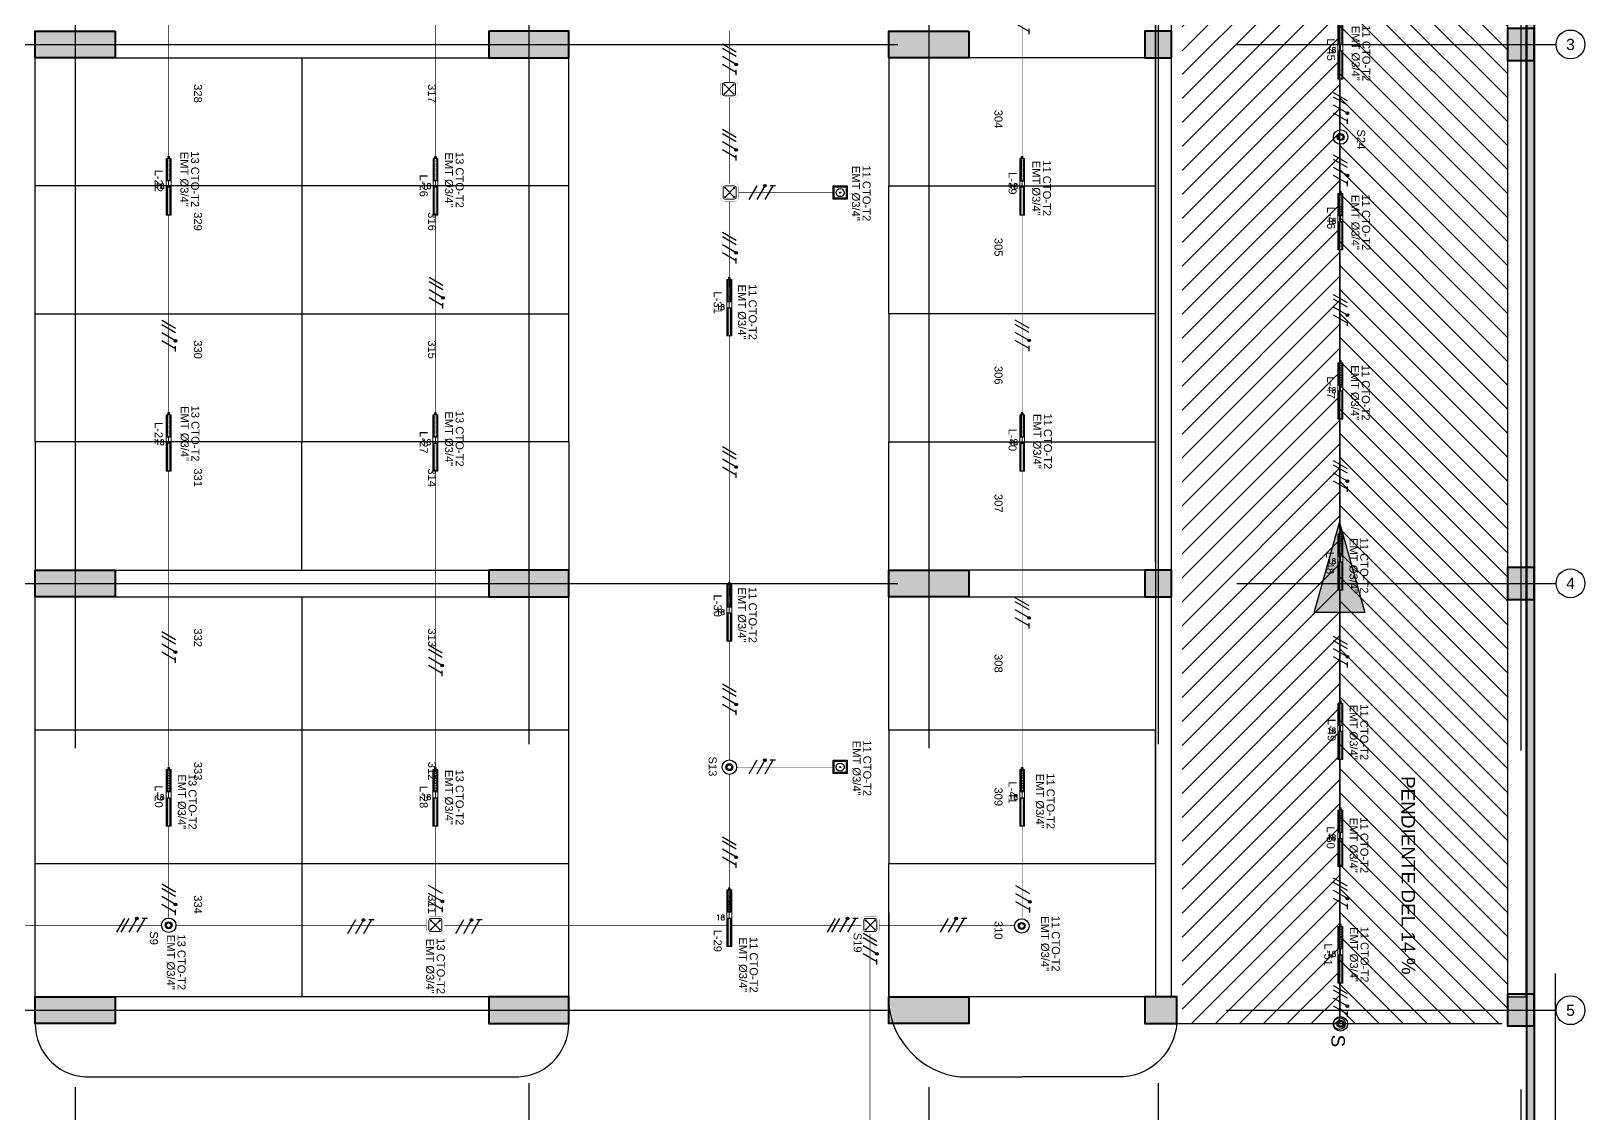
# Model space of a CAD drawing. Header units: millimetres. Extents: x -430 to 508, y 26 to 957.
# Drawn here: x 162.62 to 191.75, y 61.96 to 82.26 of the extents above; entities that cross this region are included whole.
import ezdxf
from ezdxf.enums import TextEntityAlignment as Align
from ezdxf.lldxf.tags import DXFTag

# ---------------------------------------------------------------- set-up
doc = ezdxf.new("R2010")
doc.units = ezdxf.units.MM
doc.linetypes.add('Center', pattern=[50.8, 31.75, -6.35, 6.35, -6.35])
doc.linetypes.add('LÍNEAS_OCULTASX2', pattern=[0.75, 0.5, -0.25])
for name, color, linetype in [('-ALAMBRADO', 7, 'Continuous'), ('-parquead', 8, 'Continuous'), ('A_CIRCULO DE EJES', 252, 'Continuous'), ('GG_EMERGENCIA 03', 1, 'Continuous'), ('GG_LUMINARIA LED HERMETICA', 1, 'Continuous'), ('GG_PISO 3', 8, 'Continuous'), ('SENSOR MOVIMIENTO', 3, 'Continuous'), ('Textos-espacios', 8, 'Continuous')]:
    doc.layers.add(name, color=color, linetype=linetype)
for name, color, linetype, lineweight in [('-CN-GYD-INTERRUPTORES DE PARED', 3, 'Continuous', 20), ('-CN-GYD-TUBERÍA PRINCIPAL ILUMINACION', 5, 'Continuous', 5), ('-CN-GYD-TUBERÍA TOMACORRIENTE PVC', 86, 'Continuous', 18), ('_TEXTO', 7, 'Continuous', 9), ('Estructura', 250, 'Continuous', 40), ('LUMINARIA DE EMERGENCIA PARA SOBREPONER', 1, 'Continuous', 25), ('Muro', 250, 'Continuous', 40), ('Piso', 254, 'Continuous', 30), ('TEXTOS', 250, 'Continuous', 20)]:
    doc.layers.add(name, color=color, linetype=linetype, lineweight=lineweight)
doc.layers.add('Columna', color=7, linetype='Continuous', lineweight=40, true_color=0x4d4d4d)
doc.layers.add('EJE-ESTRUCTURA', color=7, linetype='Center', true_color=0xbdbdbd)
doc.layers.add('JCA_HATCH 254', color=7, linetype='Continuous', true_color=0xcfcfcf)
doc.styles.add('A_TEXT1', font='arial.ttf')
doc.styles.add('CORPORATIVO', font='simplex.shx')
doc.styles.get("Standard").update_dxf_attribs({"font": 'arial.ttf'})
tags = doc.linetypes.add('AiX_LINE', pattern='A,0.5,-0.2,["AiX",Standard,S=0.1,R=0,X=-0.1,Y=-0.05],-0.25', length=0.95).pattern_tags.tags
tags[6] = DXFTag(74, 10)
tags = doc.linetypes.add('EMT_LINE', pattern='A,0.5,-0.2,["EMT",Standard,S=0.1,R=0,X=-0.1,Y=-0.05],-0.25', length=0.95).pattern_tags.tags
tags[6] = DXFTag(74, 10)
pattern_1 = [(270, (73.633, 4.985), (10.40324, -6.00631), [1.50158, -10.51105]), (360, (73.6335, 4.2344), (10.40324, 6.00631), [0.75079, -20.05569]), (360, (73.6335, 4.047), (10.40324, 6.00631), [0.60063, -20.20584]), (360, (73.6335, 4.422), (10.40324, 6.00631), [0.60063, -20.20584]), (330, (73.633, 3.859), (10.40324, 6.00631), [0.4805, -11.53212]), (30, (73.633, 4.61), (4e-09, 12.01262), [0.4805, -11.53212])]

# ---------------------------------------------------------------- blocks, each defined once
blk = doc.blocks.new('GG_HERMETICA')
h = blk.add_hatch()
h.set_pattern_fill('SWAMP', color=252, scale=0.472938, angle=270)
h.set_pattern_definition(pattern_1)
h.paths.add_polyline_path([(-20, -24), (-20, 23), (-550, 23), (-550, -24)])
h = blk.add_hatch()
h.set_pattern_fill('SWAMP', color=252, scale=0.472938, angle=270)
h.set_pattern_definition(pattern_1)
h.paths.add_polyline_path([(509, -24), (509, 24), (90, 23), (90, -24)])
at = {"layer": '-CN-GYD-INTERRUPTORES DE PARED', "color": 1}
blk.add_line((-20, 0), (90, 0), dxfattribs=at)
at = {"layer": '-CN-GYD-INTERRUPTORES DE PARED', "color": 1, "extrusion": (0, 0, -1)}
blk.add_lwpolyline([(20, -46), (550, -46), (550, 46), (20, 46)], dxfattribs=at)
at = {"layer": '-CN-GYD-INTERRUPTORES DE PARED', "color": 1}
for points in [[(509, -46), (509, 46)], [(513, 8), (512, 7), (512, 3), (511, 0), (511, -13), (509, -13), (509, 0), (509, 13), (511, 13), (511, 0), (512, -3), (512, -7), (513, -8)], [(519, 12), (519, 17), (513, 17), (513, 17), (512, 16), (511, 15), (511, 13), (512, 12), (513, 11), (519, 11)], [(513, 11), (513, 8), (519, 8)], [(518, 17), (518, 11), (518, 8), (518, 0), (518, -8), (518, -11), (518, -17)], [(528, -12), (528, -16), (520, -16), (520, -12), (520, 0), (520, 12), (519, 12), (519, 0), (519, -12), (520, -12)], [(520, 12), (520, 16), (528, 16), (528, 12)], [(528, 8), (520, 8)], [(541, -14), (540, -16), (530, -16), (530, -12), (530, 0), (530, 12), (528, 12), (528, 0), (528, -12), (530, -12)], [(530, 12), (530, 16), (540, 16), (541, 14)], [(530, 7), (540, 7), (540, 9), (530, 9)], [(540, 9), (541, 11)], [(540, 7), (541, 4)], [(519, -12), (519, -17), (513, -17), (513, -17), (512, -16), (511, -15), (511, -13), (512, -12), (513, -11), (519, -11)], [(513, -11), (513, -8), (519, -8)], [(528, -8), (520, -8)], [(530, -7), (540, -7), (540, -9), (530, -9)], [(540, -7), (541, -4)], [(540, -9), (541, -11)]]:
    blk.add_lwpolyline(points, dxfattribs=at)
blk.add_lwpolyline([(550, -11), (550, 0), (550, 11), (548, 14), (546, 14), (541, 14), (541, 0), (541, -14), (546, -14), (548, -14)], close=True, dxfattribs=at)
for points in [[(509, 46, 0), (90, 46, 0), (-20, 46, 0), (-20, -46, 0), (90, -46, 0), (90, 46, 0)], [(90, -46, 0), (509, -46, 0)]]:
    blk.add_polyline3d(points, dxfattribs=at)
at = {"ltscale": 0.3}
blk.add_line((-550, -40), (-550, 40), dxfattribs=at)
at = {"color": 1}
blk.add_lwpolyline([(-20, 23), (-20, -24), (-550, -24), (-550, 23)], close=True, dxfattribs=at)
blk.add_lwpolyline([(509, -24), (90, -24), (90, 23), (509, 23)], dxfattribs=at)
at = {"color": 7, "style": 'CORPORATIVO', "flags": 1}
for tag, p in [('TIPOCONTROL', (-554, 0)), ('CONTROL', (-554, 10)), ('ACTUADOR', (-554, -10))]:
    blk.add_attdef(tag, text='', height=2, dxfattribs=at).set_placement(p, align=Align.MIDDLE_RIGHT)
at = {"color": 7, "style": 'CORPORATIVO'}
blk.add_attdef('IDENTIFICACION', text='', height=2, dxfattribs=at).set_placement((0, 82), align=Align.BOTTOM_CENTER)
at = {"color": 7, "style": 'CORPORATIVO', "flags": 1}
for tag, p in [('FABRICANTE', (553, 16)), ('REFERENCIA', (553, 5)), ('LOCALIZACION', (553, -5)), ('POTENCIA', (553, -16))]:
    blk.add_attdef(tag, text='', height=2, dxfattribs=at).set_placement(p, align=Align.MIDDLE_LEFT)
at = {"color": 7, "style": 'CORPORATIVO'}
blk.add_attdef('CIRCUITO', text='', height=2, dxfattribs=at).set_placement((532, -92), align=Align.TOP_LEFT)
blk = doc.blocks.new('O6C20-MDW')
at = {"layer": 'SENSOR MOVIMIENTO'}
for radius in [129, 62.1, 43.1]:
    blk.add_circle((63166, 32657), radius, dxfattribs=at)
blk = doc.blocks.new('3x')
at = {"layer": '-ALAMBRADO'}
h = blk.add_hatch(color=256, dxfattribs=at)
edge = h.paths.add_edge_path()
edge.add_arc((0.078, 0.13), 0.025, 0, 360)
for p, q in [((-0.152, 0.13), (-0.302, -0.13)), ((-0.072, 0.13), (-0.222, -0.13)), ((0.078, 0.13), (-0.072, -0.13)), ((0.228, 0.13), (0.078, -0.13))]:
    blk.add_line(p, q, dxfattribs=at)
blk.add_lwpolyline([(0.278, 0.13), (0.178, 0.13)], dxfattribs=at)
blk.add_circle((0.078, 0.13), 0.025, dxfattribs=at)
blk = doc.blocks.new('*U27')
at = {"layer": '-ALAMBRADO'}
blk.add_blockref('3x', (0, 0), dxfattribs=at)
blk = doc.blocks.new('2x')
at = {"layer": '-ALAMBRADO'}
h = blk.add_hatch(color=256, dxfattribs=at)
edge = h.paths.add_edge_path()
edge.add_arc((0.075, 0.13), 0.025, 0, 360)
for p, q in [((-0.075, 0.13), (-0.225, -0.13)), ((0.075, 0.13), (-0.075, -0.13)), ((0.225, 0.13), (0.075, -0.13))]:
    blk.add_line(p, q, dxfattribs=at)
blk.add_lwpolyline([(0.275, 0.13), (0.175, 0.13)], dxfattribs=at)
blk.add_circle((0.075, 0.13), 0.025, dxfattribs=at)
blk = doc.blocks.new('*U23')
at = {"layer": '-ALAMBRADO'}
blk.add_blockref('2x', (0, 0), dxfattribs=at)
blk = doc.blocks.new('A$Cc7fbbbd8')
at = {"layer": 'GG_EMERGENCIA 03', "ltscale": 0.3}
h = blk.add_hatch(dxfattribs=at)
h.set_pattern_fill('ANSI31', color=256, scale=0.0005, angle=90)
h.set_pattern_definition([(135, (0.0614115, 0.0595737), (-0.00112253, -0.00112253), [])])
edge = h.paths.add_edge_path()
edge.add_arc((0.061, 0.1), 0.00475, 0, 360)
for points in [[(-0.005, 0.035), (-0.005, 0.161), (0.128, 0.161), (0.128, 0.035)], [(0.005, 0.045), (0.005, 0.151), (0.118, 0.151), (0.118, 0.045)]]:
    blk.add_lwpolyline(points, close=True, dxfattribs=at)
for radius in [0.0376, 0.00475]:
    blk.add_circle((0.061, 0.1), radius, dxfattribs=at)
blk = doc.blocks.new('A_B_Eje')
at = {"layer": 'A_CIRCULO DE EJES', "ltscale": 1.5}
blk.add_circle((0, 0), 0.0045, dxfattribs=at)
at = {"layer": 'A_CIRCULO DE EJES', "ltscale": 1.5, "style": 'A_TEXT1'}
blk.add_attdef('EJE', text='', height=0.0035, dxfattribs=at).set_placement((0, 0), align=Align.MIDDLE_CENTER)
blk = doc.blocks.new('estructura etapa 3')
at = {"layer": 'Columna', "transparency": 33554687}
h = blk.add_hatch(color=256, dxfattribs=at)
h.dxf.hatch_style = 1
h.paths.add_polyline_path([(-876.45, -6659.124), (-876.95, -6659.124), (-876.95, -6657.624), (-876.45, -6657.624)])
h.paths.add_polyline_path([(-867.95, -6659.124), (-868.45, -6659.124), (-868.45, -6657.624), (-867.95, -6657.624)])
h.paths.add_polyline_path([(-860.452, -6659.124), (-860.952, -6659.124), (-860.952, -6657.624), (-860.452, -6657.624)])
h.paths.add_polyline_path([(-856.154, -6658.124), (-856.154, -6657.624), (-856.654, -6657.624), (-856.654, -6658.124)])
h.paths.add_polyline_path([(-883.95, -6659.124), (-884.45, -6659.124), (-884.45, -6657.624), (-883.95, -6657.624)])
h.paths.add_polyline_path([(-891.651, -6658.124), (-891.651, -6657.624), (-892.35, -6657.624), (-892.35, -6658.124)])
h.paths.add_polyline_path([(-849.354, -6658.124), (-849.354, -6657.624), (-850.055, -6657.624), (-850.055, -6658.124)])
h.paths.add_polyline_path([(-849.354, -6668.199), (-849.354, -6667.599), (-849.854, -6667.599), (-849.854, -6668.199)])
h.paths.add_polyline_path([(-856.154, -6668.149), (-856.154, -6667.649), (-856.654, -6667.649), (-856.654, -6668.149)])
h.paths.add_polyline_path([(-859.952, -6667.649), (-859.952, -6668.149), (-861.452, -6668.149), (-861.452, -6667.649)])
h.paths.add_polyline_path([(-868.95, -6667.649), (-868.95, -6668.149), (-867.45, -6668.149), (-867.45, -6667.649)])
h.paths.add_polyline_path([(-875.95, -6667.649), (-875.95, -6668.149), (-877.45, -6668.149), (-877.45, -6667.649)])
h.paths.add_polyline_path([(-884.95, -6667.649), (-884.95, -6668.149), (-883.45, -6668.149), (-883.45, -6667.649)])
h.paths.add_polyline_path([(-891.85, -6668.199), (-891.851, -6667.599), (-892.35, -6667.599), (-892.349, -6668.199)])
h.paths.add_polyline_path([(-891.85, -6676.199), (-891.85, -6675.599), (-892.349, -6675.599), (-892.349, -6676.199)])
h.paths.add_polyline_path([(-884.95, -6675.649), (-884.95, -6676.149), (-883.45, -6676.149), (-883.45, -6675.649)])
h.paths.add_polyline_path([(-875.95, -6675.649), (-875.95, -6676.149), (-877.45, -6676.149), (-877.45, -6675.649)])
h.paths.add_polyline_path([(-868.95, -6675.649), (-868.95, -6676.149), (-867.45, -6676.149), (-867.45, -6675.649)])
h.paths.add_polyline_path([(-859.952, -6675.649), (-859.952, -6676.149), (-861.452, -6676.149), (-861.452, -6675.649)])
h.paths.add_polyline_path([(-856.154, -6676.149), (-856.154, -6675.649), (-856.654, -6675.649), (-856.654, -6676.149)])
h.paths.add_polyline_path([(-849.354, -6676.199), (-849.354, -6675.599), (-849.854, -6675.599), (-849.854, -6676.199)])
h.paths.add_polyline_path([(-849.354, -6686.299), (-849.354, -6685.699), (-849.854, -6685.699), (-849.854, -6686.299)])
h.paths.add_polyline_path([(-856.154, -6686.249), (-856.154, -6685.749), (-856.654, -6685.749), (-856.654, -6686.249)])
h.paths.add_polyline_path([(-859.952, -6685.749), (-859.952, -6686.249), (-861.452, -6686.249), (-861.452, -6685.749)])
h.paths.add_polyline_path([(-868.95, -6685.749), (-868.95, -6686.249), (-867.45, -6686.249), (-867.45, -6685.749)])
h.paths.add_polyline_path([(-875.95, -6685.749), (-875.95, -6686.249), (-877.45, -6686.249), (-877.45, -6685.749)])
h.paths.add_polyline_path([(-884.95, -6685.749), (-884.95, -6686.249), (-883.45, -6686.249), (-883.45, -6685.749)])
h.paths.add_polyline_path([(-891.847, -6686.299), (-891.851, -6685.699), (-892.35, -6685.699), (-892.346, -6686.299)])
h.paths.add_polyline_path([(-891.651, -6694.249), (-891.651, -6693.749), (-892.35, -6693.749), (-892.35, -6694.249)])
h.paths.add_polyline_path([(-884.95, -6693.749), (-884.95, -6694.249), (-883.45, -6694.249), (-883.45, -6693.749)])
h.paths.add_polyline_path([(-875.95, -6693.749), (-875.95, -6694.249), (-877.45, -6694.249), (-877.45, -6693.749)])
h.paths.add_polyline_path([(-868.95, -6693.749), (-868.95, -6694.249), (-867.45, -6694.249), (-867.45, -6693.749)])
h.paths.add_polyline_path([(-859.952, -6693.749), (-859.952, -6694.249), (-861.452, -6694.249), (-861.452, -6693.749)])
h.paths.add_polyline_path([(-856.054, -6694.249), (-856.054, -6693.749), (-856.654, -6693.749), (-856.654, -6694.249)])
h.paths.add_polyline_path([(-849.353, -6694.294), (-849.354, -6693.699), (-849.855, -6693.699), (-849.854, -6694.294)])
h.paths.add_polyline_path([(-849.358, -6703.974), (-849.353, -6703.374), (-849.854, -6703.374), (-849.859, -6703.974)])
h.paths.add_polyline_path([(-856.054, -6703.924), (-856.054, -6703.424), (-856.654, -6703.424), (-856.654, -6703.924)])
h.paths.add_polyline_path([(-861.847, -6703.424), (-860.347, -6703.424), (-860.347, -6703.924), (-861.847, -6703.924)])
h.paths.add_polyline_path([(-867.95, -6704.924), (-867.95, -6703.424), (-868.45, -6703.424), (-868.45, -6704.924)])
h.paths.add_polyline_path([(-876.45, -6704.924), (-876.45, -6703.424), (-876.95, -6703.424), (-876.95, -6704.924)])
h.paths.add_polyline_path([(-883.95, -6704.924), (-883.95, -6703.424), (-884.45, -6703.424), (-884.45, -6704.924)])
h.paths.add_polyline_path([(-891.651, -6703.924), (-891.651, -6703.424), (-892.35, -6703.424), (-892.35, -6703.924)])
h.paths.add_polyline_path([(-891.65, -6711.949), (-891.65, -6711.449), (-892.35, -6711.449), (-892.35, -6711.949)])
h.paths.add_polyline_path([(-883.95, -6709.549), (-883.95, -6711.949), (-884.45, -6711.949), (-884.45, -6709.549)])
h.paths.add_polyline_path([(-876.95, -6709.549), (-876.95, -6711.949), (-876.45, -6711.949), (-876.45, -6709.549)])
h.paths.add_polyline_path([(-868.45, -6709.549), (-868.45, -6711.949), (-867.95, -6711.949), (-867.95, -6709.549)])
h.paths.add_polyline_path([(-860.952, -6711.949), (-860.952, -6709.549), (-860.452, -6709.549), (-860.452, -6711.949)])
h.paths.add_polyline_path([(-855.954, -6711.949), (-855.954, -6711.449), (-856.654, -6711.449), (-856.654, -6711.949)])
h.paths.add_polyline_path([(-849.354, -6711.949), (-849.354, -6711.449), (-850.054, -6711.449), (-850.054, -6711.949)])
edge = h.paths.add_edge_path()
edge.add_line((-876.7, -6657.34), (-876.7, -6714.914))
at = {"layer": 'EJE-ESTRUCTURA'}
for p, q in [((-876.7, -6657.34), (-876.7, -6714.914)), ((-868.2, -6657.265), (-868.2, -6714.914)), ((-860.702, -6657.34), (-860.702, -6714.914)), ((-860.702, -6657.34), (-860.702, -6714.914)), ((-856.404, -6657.265), (-856.404, -6714.839)), ((-849.604, -6657.382), (-849.604, -6714.839)), ((-893.028, -6675.899), (-848.943, -6675.899)), ((-893.028, -6685.999), (-848.943, -6685.999)), ((-893.228, -6693.999), (-848.943, -6693.999))]:
    blk.add_line(p, q, dxfattribs=at)
at = {"layer": 'Estructura'}
for points in [[(-875.95, -6675.649), (-875.95, -6676.149), (-877.45, -6676.149), (-877.45, -6675.649)], [(-868.95, -6675.649), (-868.95, -6676.149), (-867.45, -6676.149), (-867.45, -6675.649)], [(-859.952, -6675.649), (-859.952, -6676.149), (-861.452, -6676.149), (-861.452, -6675.649)], [(-856.154, -6676.149), (-856.154, -6675.649), (-856.654, -6675.649), (-856.654, -6676.149)], [(-849.354, -6676.199), (-849.354, -6675.599), (-849.854, -6675.599), (-849.854, -6676.199)], [(-849.354, -6686.299), (-849.354, -6685.699), (-849.854, -6685.699), (-849.854, -6686.299)], [(-875.95, -6685.749), (-875.95, -6686.249), (-877.45, -6686.249), (-877.45, -6685.749)], [(-868.95, -6685.749), (-868.95, -6686.249), (-867.45, -6686.249), (-867.45, -6685.749)], [(-859.952, -6685.749), (-859.952, -6686.249), (-861.452, -6686.249), (-861.452, -6685.749)], [(-856.154, -6686.249), (-856.154, -6685.749), (-856.654, -6685.749), (-856.654, -6686.249)], [(-875.95, -6693.749), (-875.95, -6694.249), (-877.45, -6694.249), (-877.45, -6693.749)], [(-868.95, -6693.749), (-868.95, -6694.249), (-867.45, -6694.249), (-867.45, -6693.749)], [(-859.952, -6693.749), (-859.952, -6694.249), (-861.452, -6694.249), (-861.452, -6693.749)], [(-856.054, -6694.249), (-856.054, -6693.749), (-856.654, -6693.749), (-856.654, -6694.249)], [(-849.353, -6694.294), (-849.354, -6693.699), (-849.855, -6693.699), (-849.854, -6694.294)]]:
    blk.add_lwpolyline(points, close=True, dxfattribs=at)
ref = blk.add_blockref('A_B_Eje', (-848.673, -6675.899), dxfattribs=dict(xscale=60, yscale=60, zscale=60))
ref.add_attrib('EJE', '3', dxfattribs={"color": 7, "ltscale": 1.5, "height": 0.21, "style": 'A_TEXT1'}).set_placement((-848.673, -6675.899), align=Align.MIDDLE_CENTER)
ref = blk.add_blockref('A_B_Eje', (-848.673, -6685.999), dxfattribs=dict(xscale=60, yscale=60, zscale=60))
ref.add_attrib('EJE', '4', dxfattribs={"color": 7, "ltscale": 1.5, "height": 0.21, "style": 'A_TEXT1'}).set_placement((-848.673, -6685.999), align=Align.MIDDLE_CENTER)
ref = blk.add_blockref('A_B_Eje', (-848.673, -6693.999), dxfattribs=dict(xscale=60, yscale=60, zscale=60))
ref.add_attrib('EJE', '5', dxfattribs={"color": 7, "ltscale": 1.5, "height": 0.21, "style": 'A_TEXT1'}).set_placement((-848.673, -6693.999), align=Align.MIDDLE_CENTER)
blk = doc.blocks.new('A$C972f9415')
at = {"layer": 'JCA_HATCH 254', "linetype": 'Continuous', "ltscale": 0.3, "true_color": 0x636466, "transparency": 33554687}
h = blk.add_hatch(color=251, dxfattribs=at)
h.dxf.hatch_style = 1
h.paths.add_polyline_path([(52.113, 57.896), (51.963, 57.896), (51.963, 14.896), (52.113, 14.896)])
at = {"layer": 'JCA_HATCH 254'}
blk.add_hatch(color=256, dxfattribs=at).paths.add_polyline_path([(48.458, 30.764), (48.934, 29.072), (47.982, 29.072)])
at = {"layer": 'Piso'}
h = blk.add_hatch(dxfattribs=at)
h.set_pattern_fill('ANSI31', color=256, scale=0.1, angle=-41.916, style=0)
h.set_pattern_definition([(45, (46.84654, 25.8127), (-0.2245064, 0.2245064), [])])
h.paths.add_polyline_path([(48.458, 48.672), (48.458, 21.371), (45.508, 21.371), (45.508, 47.321), (45.369, 47.811), (45.076, 48.229), (44.663, 48.526), (44.175, 48.672)])
h = blk.add_hatch(dxfattribs=at)
h.set_pattern_fill('ANSI31', color=256, scale=0.1, angle=-41.916, style=0)
h.set_pattern_definition([(135, (50.16887, 25.8127), (0.2245064, 0.2245064), [])])
h.paths.add_polyline_path([(48.458, 48.672), (48.458, 21.371), (51.618, 21.371), (51.598, 48.672)])
at = {"layer": '-parquead'}
for p, q in [((45.01, 30.023), (45.01, 47.171)), ((29.012, 39.471), (29.012, 32.271)), ((29.013, 39.471), (29.013, 32.271)), ((34.012, 37.071), (24.013, 37.071)), ((29.013, 29.371), (29.013, 21.871)), ((34.013, 26.871), (24.013, 26.871)), ((25.049, 20.371), (32.976, 20.371))]:
    blk.add_line(p, q, dxfattribs=at)
for points in [[(45.308, 47.471), (45.01, 47.471), (45.01, 21.871), (45.308, 21.871)], [(51.959, 47.471), (51.608, 47.471), (51.608, 21.871), (51.959, 21.871)], [(45.01, 37.071), (45.01, 39.471), (40.01, 39.471), (40.01, 37.071)], [(45.01, 37.071), (45.01, 34.671), (40.01, 34.671), (40.01, 37.071)], [(45.01, 32.271), (45.01, 34.671), (40.01, 34.671), (40.01, 32.271)], [(45.01, 32.271), (45.01, 29.871), (40.01, 29.871), (40.01, 32.271)], [(40.01, 26.871), (40.01, 29.371), (45.01, 29.371), (45.01, 26.871)], [(40.01, 26.871), (40.01, 24.371), (45.01, 24.371), (45.01, 26.871)], [(40.01, 21.871), (40.01, 24.371), (45.01, 24.371), (45.01, 21.871)]]:
    blk.add_lwpolyline(points, close=True, dxfattribs=at)
for points in [[(24.013, 39.471), (34.012, 39.471)], [(34.012, 32.271), (24.013, 32.271), (24.013, 39.471)], [(34.012, 32.271), (34.012, 39.471)], [(24.013, 34.671), (34.012, 34.671)], [(24.013, 32.271), (24.013, 29.871), (34.012, 29.871)], [(29.012, 29.871), (29.012, 32.271)], [(29.013, 29.871), (29.013, 32.271)], [(34.012, 32.271), (34.012, 29.871)], [(24.013, 29.371), (34.013, 29.371)], [(34.013, 21.871), (24.013, 21.871), (24.013, 29.371)], [(34.013, 21.871), (34.013, 29.371)], [(24.013, 24.371), (34.013, 24.371)]]:
    blk.add_lwpolyline(points, dxfattribs=at)
for points in [[(40.01, 23.447), (40.01, 21.721, 0.348163), (41.343, 20.371), (42.51, 20.371)], [(45.409, 21.371, -0.363964), (44.417, 20.371), (42.51, 20.371)]]:
    blk.add_lwpolyline(points, format="xyb", dxfattribs=at)
for centre, start, end in [((25.008, 21.366), 179.6878, 272.3511), ((33.017, 21.366), 267.6502, 0.3083)]:
    blk.add_arc(centre, 0.996, start, end, dxfattribs=at)
at = {"layer": 'Muro'}
blk.add_lwpolyline([(52.113, 57.896), (51.963, 57.896), (51.963, 14.896), (52.113, 14.896)], close=True, dxfattribs=at)
at = {"layer": 'Piso'}
for p, q in [((48.458, 48.672), (48.458, 21.371)), ((52.509, 3.988), (52.509, 22.308, -41.255)), ((45.409, 21.371), (51.509, 21.371))]:
    blk.add_line(p, q, dxfattribs=at)
at = {"layer": 'TEXTOS'}
blk.add_circle((48.458, 21.371), 0.109, dxfattribs=at)
at = {"layer": 'Textos-espacios'}
blk.add_lwpolyline([(48.458, 30.764), (48.934, 29.072), (47.982, 29.072)], close=True, dxfattribs=at)
at = {"layer": 'Muro'}
blk.add_blockref('estructura etapa 3', (901.462, 6715.62), dxfattribs=at)
at = {"layer": 'Textos-espacios'}
blk.add_text('S', height=0.254, rotation=270.0669, dxfattribs=at).set_placement((48.307, 21.164))
at = {"layer": 'Textos-espacios', "char_height": 0.15, "attachment_point": 1, "rotation": 270}
for s, width, insert in [('328', 1.39428, (27.139, 38.977)), ('317', 1.35043, (31.526, 38.977)), ('304', 0.89145, (42.143, 38.496)), ('329', 1.25263, (27.139, 36.577)), ('316', 1.51574, (31.526, 36.577)), ('305', 0.89145, (42.143, 36.096)), ('330', 1.2206, (27.139, 34.177)), ('315', 1.52757, (31.526, 34.177)), ('306', 0.89145, (42.143, 33.696)), ('331', 1.23243, (27.139, 31.777)), ('314', 1.38591, (31.526, 31.777)), ('307', 0.89145, (42.143, 31.296)), ('332', 1.19925, (27.139, 28.777)), ('313', 1.90594, (31.526, 28.777)), ('308', 0.89145, (42.143, 28.296)), ('333', 1.25935, (27.139, 26.277)), ('312', 1.36456, (31.526, 26.277)), ('309', 0.89145, (42.143, 25.796)), ('334', 1.42465, (27.139, 23.777)), ('311', 1.45973, (31.526, 23.777)), ('310', 0.89145, (42.143, 23.296))]:
    blk.add_mtext_dynamic_manual_height_columns(s, width=width, gutter_width=5, heights=[0], dxfattribs=dict(at, insert=insert))
blk = doc.blocks.new('Caja de paso')
at = {"layer": '-CN-GYD-TUBERÍA TOMACORRIENTE PVC', "const_width": 0.00173}
blk.add_lwpolyline([(-0.111, 0.067), (-0.111, -0.067, 0.414214), (-0.067, -0.111), (0.067, -0.111, 0.414214), (0.111, -0.067), (0.111, 0.067, 0.414214), (0.067, 0.111), (-0.067, 0.111, 0.414214)], format="xyb", close=True, dxfattribs=at)
at = {"layer": '-CN-GYD-TUBERÍA TOMACORRIENTE PVC'}
blk.add_lwpolyline([(-0.057, -0.082), (0.057, -0.082, 0.414214), (0.082, -0.057), (0.082, 0.057, 0.414214), (0.057, 0.082), (-0.057, 0.082, 0.414214), (-0.082, 0.057), (-0.082, -0.057, 0.414214)], format="xyb", close=True, dxfattribs=at)
at = {"layer": '-CN-GYD-TUBERÍA TOMACORRIENTE PVC', "linetype": 'LÍNEAS_OCULTASX2'}
for points in [[(-0.057, 0.057), (0.057, -0.057)], [(0.057, 0.057), (-0.057, -0.057)]]:
    blk.add_lwpolyline(points, dxfattribs=at)
at = {"layer": '-CN-GYD-TUBERÍA TOMACORRIENTE PVC'}
for centre in [(-0.057, 0.057), (0.057, 0.057), (-0.057, -0.057), (0.057, -0.057)]:
    blk.add_circle(centre, 0.00665, dxfattribs=at)

msp = doc.modelspace()

# ---------------------------------------------------------------- linework, layer by layer
at = {"layer": '-CN-GYD-TUBERÍA PRINCIPAL ILUMINACION', "linetype": 'EMT_LINE', "ltscale": 15, "const_width": 0.01}
for points in [[(165.201, 85.458), (165.201, 79.908)], [(170.201, 79.908), (170.201, 85.458)], [(181.198, 85.457), (181.198, 79.907)], [(175.709, 82.263), (175.709, 81.291)], [(187.163, 81.358), (187.163, 80.406)], [(175.709, 81.019), (175.709, 80.968)], [(175.709, 80.968), (175.709, 79.397)], [(187.163, 80.134), (187.163, 79.256)], [(175.88, 79.229), (177.663, 79.229)], [(175.709, 79.064), (175.709, 77.643)], [(165.201, 78.808), (165.201, 75.108)], [(170.201, 75.107), (170.201, 78.808)], [(181.198, 78.807), (181.198, 75.107)], [(187.163, 78.156), (187.163, 76.082)], [(175.709, 76.543), (175.709, 71.923)], [(187.163, 74.982), (187.163, 72.879)], [(165.201, 74.008), (165.201, 68.458)], [(170.201, 68.458), (170.201, 74.007)], [(181.198, 74.007), (181.198, 68.458)], [(187.163, 71.779), (187.163, 70.714), (187.163, 69.705)], [(175.709, 70.823), (175.709, 68.599)], [(175.846, 68.463), (177.663, 68.463)], [(187.163, 68.605), (187.163, 67.698)], [(175.709, 68.326), (175.709, 66.203)], [(165.201, 67.358), (165.201, 65.634)], [(170.201, 65.669), (170.201, 67.358)], [(181.198, 67.358), (181.198, 65.621)], [(187.163, 66.598), (187.163, 65.517)], [(159.836, 65.498), (165.065, 65.498)], [(165.337, 65.498), (170.035, 65.498)], [(170.368, 65.498), (175.661, 65.498)], [(175.754, 65.498), (178.185, 65.498)], [(178.346, 65.336), (178.346, 60.204)], [(178.519, 65.498), (181.056, 65.498)], [(187.163, 64.417), (187.163, 63.787)]]:
    msp.add_lwpolyline(points, dxfattribs=at)
at = {"layer": 'GG_PISO 3'}
msp.add_circle((187.145, 63.657), 0.109, dxfattribs=at)

# ---------------------------------------------------------------- block references
at = {"layer": '-CN-GYD-TUBERÍA PRINCIPAL ILUMINACION', "linetype": 'AiX_LINE', "ltscale": 15, "xscale": 1.5, "yscale": 1.5, "zscale": 45.18280937220077}
for p in [(175.704, 81.168), (175.715, 79.231), (170.201, 65.503), (178.351, 65.503)]:
    msp.add_blockref('Caja de paso', p, dxfattribs=at)
msp.add_blockref('A$C972f9415', (138.687, 42.286))
at = {"layer": '_TEXTO', "linetype": 'Continuous', "ltscale": 10, "rotation": 270}
for name, p, zscale in [('*U27', (181.198, 82.48), 320), ('*U27', (175.709, 81.709), 320), ('*U27', (187.163, 80.798), 320), ('*U27', (175.709, 80.109), 320), ('*U27', (187.163, 79.627), 320), ('*U27', (175.709, 78.18), 320), ('*U27', (170.212, 77.336), 320), ('*U27', (187.163, 77.011), 320), ('*U27', (165.201, 76.529), 320), ('*U27', (181.198, 76.539), 320), ('*U27', (175.709, 74.165), 320), ('*U27', (187.163, 73.9), 320), ('*U27', (181.198, 71.336), 320), ('*U27', (165.201, 70.694), 320), ('*U27', (187.163, 70.608), 320), ('*U27', (170.2, 70.445), 320), ('*U27', (175.709, 69.716), 320), ('*U27', (175.709, 66.851), 320), ('*U27', (165.201, 65.968), 320), ('*U23', (170.201, 66.02), 0.5), ('*U23', (181.209, 66.014), 0.5), ('*U27', (187.163, 66.08), 320), ('*U27', (178.346, 65.04), 320), ('*U27', (187.163, 64.06), 320)]:
    msp.add_blockref(name, p, dxfattribs=dict(at, zscale=zscale))
at = {"layer": '_TEXTO', "linetype": 'Continuous', "ltscale": 10}
for name, p, zscale in [('*U23', (176.301, 79.229), 0.5), ('*U23', (176.299, 68.463), 0.5), ('*U27', (164.524, 65.498), 320), ('*U23', (168.778, 65.468), 0.5), ('*U23', (170.803, 65.468), 0.5), ('*U27', (177.845, 65.498), 320), ('*U23', (179.885, 65.498), 0.5)]:
    msp.add_blockref(name, p, dxfattribs=dict(at, zscale=zscale))
at = {"layer": 'GG_LUMINARIA LED HERMETICA'}
ref = msp.add_blockref('GG_HERMETICA', (187.163, 81.908), dxfattribs=dict(at, xscale=0.001, yscale=0.001, zscale=0.001, rotation=90))
ref.add_attrib('IDENTIFICACION', '18', dxfattribs={"layer": '0', "color": 7, "height": 0.1, "style": 'CORPORATIVO'}).set_placement((186.998, 81.821), align=Align.BOTTOM_CENTER)
ref = msp.add_blockref('GG_HERMETICA', (165.201, 79.358), dxfattribs=dict(at, xscale=0.001, yscale=0.001, zscale=0.001, rotation=90))
ref.add_attrib('IDENTIFICACION', '18', dxfattribs={"layer": '0', "color": 7, "height": 0.1, "style": 'CORPORATIVO'}).set_placement((165.036, 79.271), align=Align.BOTTOM_CENTER)
ref = msp.add_blockref('GG_HERMETICA', (170.202, 79.358), dxfattribs=dict(at, xscale=0.001, yscale=0.001, zscale=0.001, rotation=90))
ref.add_attrib('IDENTIFICACION', '18', dxfattribs={"layer": '0', "color": 7, "height": 0.1, "style": 'CORPORATIVO'}).set_placement((170.037, 79.271), align=Align.BOTTOM_CENTER)
ref = msp.add_blockref('GG_HERMETICA', (181.198, 79.357), dxfattribs=dict(at, xscale=0.001, yscale=0.001, zscale=0.001, rotation=90))
ref.add_attrib('IDENTIFICACION', '18', dxfattribs={"layer": '0', "color": 7, "height": 0.1, "style": 'CORPORATIVO'}).set_placement((181.033, 79.27), align=Align.BOTTOM_CENTER)
ref = msp.add_blockref('GG_HERMETICA', (187.163, 78.706), dxfattribs=dict(at, xscale=0.001, yscale=0.001, zscale=0.001, rotation=90))
ref.add_attrib('IDENTIFICACION', '18', dxfattribs={"layer": '0', "color": 7, "height": 0.1, "style": 'CORPORATIVO'}).set_placement((186.998, 78.619), align=Align.BOTTOM_CENTER)
ref = msp.add_blockref('GG_HERMETICA', (175.708, 77.093), dxfattribs=dict(at, xscale=0.001, yscale=0.001, zscale=0.001, rotation=90))
ref.add_attrib('IDENTIFICACION', '18', dxfattribs={"layer": '0', "color": 7, "height": 0.1, "style": 'CORPORATIVO'}).set_placement((175.543, 77.006), align=Align.BOTTOM_CENTER)
ref = msp.add_blockref('GG_HERMETICA', (187.163, 75.532), dxfattribs=dict(at, xscale=0.001, yscale=0.001, zscale=0.001, rotation=90))
ref.add_attrib('IDENTIFICACION', '18', dxfattribs={"layer": '0', "color": 7, "height": 0.1, "style": 'CORPORATIVO'}).set_placement((186.998, 75.445), align=Align.BOTTOM_CENTER)
ref = msp.add_blockref('GG_HERMETICA', (165.201, 74.558), dxfattribs=dict(at, xscale=0.001, yscale=0.001, zscale=0.001, rotation=90))
ref.add_attrib('IDENTIFICACION', '18', dxfattribs={"layer": '0', "color": 7, "height": 0.1, "style": 'CORPORATIVO'}).set_placement((165.036, 74.471), align=Align.BOTTOM_CENTER)
ref = msp.add_blockref('GG_HERMETICA', (170.201, 74.557), dxfattribs=dict(at, xscale=0.001, yscale=0.001, zscale=0.001, rotation=90))
ref.add_attrib('IDENTIFICACION', '18', dxfattribs={"layer": '0', "color": 7, "height": 0.1, "style": 'CORPORATIVO'}).set_placement((170.036, 74.471), align=Align.BOTTOM_CENTER)
ref = msp.add_blockref('GG_HERMETICA', (181.198, 74.557), dxfattribs=dict(at, xscale=0.001, yscale=0.001, zscale=0.001, rotation=90))
ref.add_attrib('IDENTIFICACION', '18', dxfattribs={"layer": '0', "color": 7, "height": 0.1, "style": 'CORPORATIVO'}).set_placement((181.033, 74.47), align=Align.BOTTOM_CENTER)
ref = msp.add_blockref('GG_HERMETICA', (187.163, 72.329), dxfattribs=dict(at, xscale=0.001, yscale=0.001, zscale=0.001, rotation=90))
ref.add_attrib('IDENTIFICACION', '18', dxfattribs={"layer": '0', "color": 7, "height": 0.1, "style": 'CORPORATIVO'}).set_placement((186.998, 72.243), align=Align.BOTTOM_CENTER)
ref = msp.add_blockref('GG_HERMETICA', (175.708, 71.373), dxfattribs=dict(at, xscale=0.001, yscale=0.001, zscale=0.001, rotation=90))
ref.add_attrib('IDENTIFICACION', '18', dxfattribs={"layer": '0', "color": 7, "height": 0.1, "style": 'CORPORATIVO'}).set_placement((175.543, 71.286), align=Align.BOTTOM_CENTER)
ref = msp.add_blockref('GG_HERMETICA', (187.163, 69.155), dxfattribs=dict(at, xscale=0.001, yscale=0.001, zscale=0.001, rotation=90))
ref.add_attrib('IDENTIFICACION', '18', dxfattribs={"layer": '0', "color": 7, "height": 0.1, "style": 'CORPORATIVO'}).set_placement((186.998, 69.069), align=Align.BOTTOM_CENTER)
ref = msp.add_blockref('GG_HERMETICA', (165.201, 67.908), dxfattribs=dict(at, xscale=0.001, yscale=0.001, zscale=0.001, rotation=90))
ref.add_attrib('IDENTIFICACION', '18', dxfattribs={"layer": '0', "color": 7, "height": 0.1, "style": 'CORPORATIVO'}).set_placement((165.036, 67.821), align=Align.BOTTOM_CENTER)
ref = msp.add_blockref('GG_HERMETICA', (170.201, 67.908), dxfattribs=dict(at, xscale=0.001, yscale=0.001, zscale=0.001, rotation=90))
ref.add_attrib('IDENTIFICACION', '18', dxfattribs={"layer": '0', "color": 7, "height": 0.1, "style": 'CORPORATIVO'}).set_placement((170.036, 67.821), align=Align.BOTTOM_CENTER)
ref = msp.add_blockref('GG_HERMETICA', (181.198, 67.908), dxfattribs=dict(at, xscale=0.001, yscale=0.001, zscale=0.001, rotation=90))
ref.add_attrib('IDENTIFICACION', '18', dxfattribs={"layer": '0', "color": 7, "height": 0.1, "style": 'CORPORATIVO'}).set_placement((181.033, 67.821), align=Align.BOTTOM_CENTER)
ref = msp.add_blockref('GG_HERMETICA', (187.163, 67.148), dxfattribs=dict(at, xscale=0.001, yscale=0.001, zscale=0.001, rotation=90))
ref.add_attrib('IDENTIFICACION', '18', dxfattribs={"layer": '0', "color": 7, "height": 0.1, "style": 'CORPORATIVO'}).set_placement((186.998, 67.061), align=Align.BOTTOM_CENTER)
ref = msp.add_blockref('GG_HERMETICA', (175.708, 65.653), dxfattribs=dict(at, xscale=0.001, yscale=0.001, zscale=0.001, rotation=90))
ref.add_attrib('IDENTIFICACION', '18', dxfattribs={"layer": '0', "color": 7, "height": 0.1, "style": 'CORPORATIVO'}).set_placement((175.543, 65.566), align=Align.BOTTOM_CENTER)
ref = msp.add_blockref('GG_HERMETICA', (187.163, 64.967), dxfattribs=dict(at, xscale=0.001, yscale=0.001, zscale=0.001, rotation=90))
ref.add_attrib('IDENTIFICACION', '18', dxfattribs={"layer": '0', "color": 7, "height": 0.1, "style": 'CORPORATIVO'}).set_placement((186.998, 64.881), align=Align.BOTTOM_CENTER)
at = {"layer": 'LUMINARIA DE EMERGENCIA PARA SOBREPONER', "xscale": 2, "yscale": 2, "zscale": 2, "rotation": 179.9999999999999}
for p in [(177.909, 79.429), (177.909, 68.663)]:
    msp.add_blockref('A$Cc7fbbbd8', p, dxfattribs=at)
at = {"layer": 'SENSOR MOVIMIENTO', "lineweight": 0, "xscale": 0.00105193048980394, "yscale": 0.00105193048980394, "zscale": 0.00105193048980394}
for p in [(120.721, 45.918), (109.264, 34.11), (98.755, 31.146), (114.745, 31.134), (120.717, 29.299)]:
    msp.add_blockref('O6C20-MDW', p, dxfattribs=at)

# ---------------------------------------------------------------- texts
at = {"layer": 'TEXTOS'}
msp.add_text('PENDIENTE DEL 14 %%%', height=0.25368, rotation=270.0669, dxfattribs=at).set_placement((188.307, 68.297))
at = {"layer": 'TEXTOS', "char_height": 0.15, "width": 1.36121, "attachment_point": 1, "rotation": 270}
for s, insert in [('\\A1;\\pxsm0.8,qc;11 CTO-T2\\PEMT Ø3/4"       ', (187.725, 82.522)), ('\\A1;\\pxsm0.8,qc;13 CTO-T2\\PEMT Ø3/4"       ', (165.772, 80.161)), ('\\A1;\\pxsm0.8,qc;13 CTO-T2\\PEMT Ø3/4"       ', (170.731, 80.149)), ('\\A1;\\pxsm0.8,qc;11 CTO-T2\\PEMT Ø3/4"       ', (181.738, 79.994)), ('\\A1;\\pxsm0.8,qc;11 CTO-T2\\PEMT Ø3/4"       ', (178.358, 79.897)), ('\\A1;\\pxsm0.8,qc;11 CTO-T2\\PEMT Ø3/4"       ', (187.72, 79.353)), ('\\A1;\\pxsm0.8,qc;11 CTO-T2\\PEMT Ø3/4"       ', (176.223, 77.673)), ('\\A1;\\pxsm0.8,qc;11 CTO-T2\\PEMT Ø3/4"       ', (187.713, 76.161)), ('\\A1;\\pxsm0.8,qc;13 CTO-T2\\PEMT Ø3/4"       ', (165.777, 75.395)), ('\\A1;\\pxsm0.8,qc;13 CTO-T2\\PEMT Ø3/4"       ', (170.731, 75.298)), ('\\A1;\\pxsm0.8,qc;11 CTO-T2\\PEMT Ø3/4"       ', (181.755, 75.249)), ('\\A1;\\pxsm0.8,qc;11 CTO-T2\\PEMT Ø3/4"       ', (187.685, 72.921)), ('\\A1;\\pxsm0.8,qc;11 CTO-T2\\PEMT Ø3/4"       ', (176.223, 71.995)), ('\\A1;\\pxsm0.8,qc;11 CTO-T2\\PEMT Ø3/4"       ', (187.686, 69.797)), ('\\A1;\\pxsm0.8,qc;11 CTO-T2\\PEMT Ø3/4"       ', (178.37, 69.125)), ('\\A1;\\pxsm0.8,qc;13 CTO-T2\\PEMT Ø3/4"       ', (165.723, 68.495)), ('\\A1;\\pxsm0.8,qc;13 CTO-T2\\PEMT Ø3/4"       ', (170.731, 68.577)), ('\\A1;\\pxsm0.8,qc;11 CTO-T2\\PEMT Ø3/4"       ', (181.807, 68.506)), ('\\A1;\\pxsm0.8,qc;11 CTO-T2\\PEMT Ø3/4"       ', (187.686, 67.679)), ('\\A1;\\pxsm0.8,qc;11 CTO-T2\\PEMT Ø3/4"       ', (181.904, 65.835)), ('\\A1;\\pxsm0.8,qc;13 CTO-T2\\PEMT Ø3/4"       ', (165.517, 65.486)), ('\\A1;\\pxsm0.8,qc;13 CTO-T2\\PEMT Ø3/4"       ', (170.377, 65.414)), ('\\A1;\\pxsm0.8,qc;11 CTO-T2\\PEMT Ø3/4"       ', (176.242, 65.439)), ('\\A1;\\pxsm0.8,qc;11 CTO-T2\\PEMT Ø3/4"       ', (187.691, 65.633))]:
    msp.add_mtext(s, dxfattribs=dict(at, insert=insert))
at = {"layer": 'TEXTOS', "char_height": 0.15, "attachment_point": 1, "rotation": 270}
for s, heights, insert in [('L-45', [0.203], (187.063, 82.119)), ('\\pxqc,t1;S24', [0], (187.628, 80.614)), ('\\pxqc;L-22', [0], (165.09, 79.837)), ('\\pxqc;L-26', [0.203], (170.057, 79.745)), ('L-39', [0.203], (181.093, 79.614)), ('L-46', [0.203], (187.063, 78.964)), ('\\pxqc;L-31', [0.203], (175.567, 77.553)), ('L-47', [0.203], (187.063, 75.786)), ('\\pxqc;L-21', [0], (165.09, 75.108)), ('\\pxqc;L-27', [0.203], (170.057, 74.935)), ('L-40', [0.203], (181.093, 74.805)), ('L-48', [0.203], (187.045, 72.5)), ('L-30', [0.203], (175.567, 71.697)), ('L-49', [0.203], (187.075, 69.367)), ('\\pxqc,t1;S13', [0], (175.472, 68.863)), ('L-41', [0.203], (181.093, 68.195)), ('\\pxqc;L-20', [0], (165.09, 68.299)), ('\\pxqc;L-28', [0], (170.057, 68.289)), ('L-50', [0.203], (187.056, 67.351)), ('\\pxqc;S9', [0], (164.999, 65.645)), ('L-29', [0.203], (175.567, 65.418)), ('\\pxqc,t1;S19', [0], (178.189, 65.561)), ('L-51', [0.203], (187.011, 65.157))]:
    msp.add_mtext_dynamic_manual_height_columns(s, width=0.77349, gutter_width=0.325, heights=heights, dxfattribs=dict(at, insert=insert))

doc.saveas('drawing.dxf')
